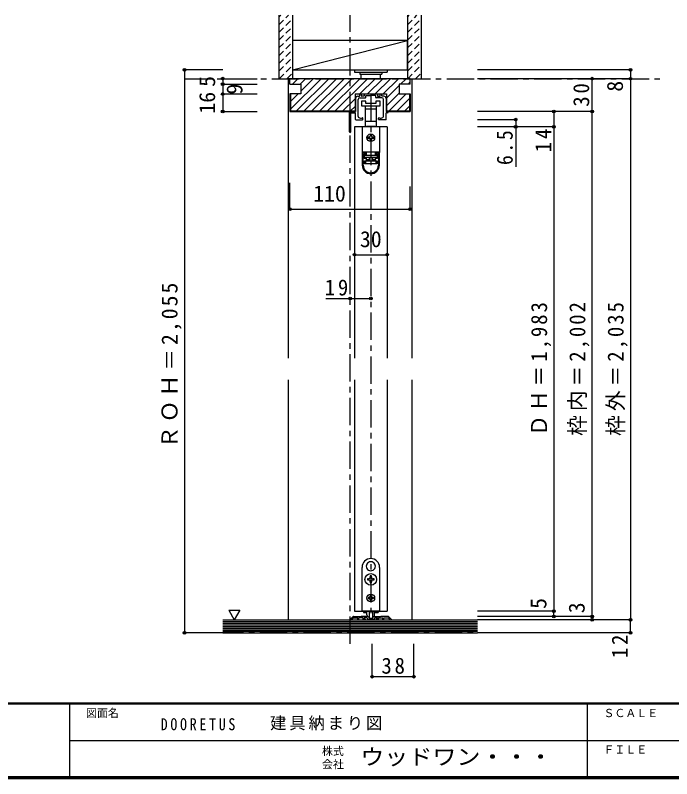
# Model space of a CAD drawing. Units: millimetres, scale not verified. Extents: x -973 to 977, y -718 to 696.
# Drawn here: x -48 to 552, y -701 to -2 of the extents above; entities that cross this region are included whole.
import ezdxf
from ezdxf.enums import TextEntityAlignment as Align

# ---------------------------------------------------------------- set-up
doc = ezdxf.new("R2010")
doc.units = ezdxf.units.MM
doc.header["$LTSCALE"] = 5
doc.header["$PDMODE"] = 32
doc.header["$PDSIZE"] = 2.5
doc.linetypes.add('CHAIN1', pattern=[8, 5, -1, 1, -1])
doc.linetypes.add('DASHED1', pattern=[1.8, 1.2, -0.6])
for name, color, linetype in [('0-1_通り芯', 4, 'CHAIN1'), ('0-2_柱', 7, 'Continuous'), ('0-3_仕上げ', 2, 'Continuous'), ('0-4_枠', 3, 'Continuous'), ('0-6_扉', 6, 'Continuous'), ('0-7_金物', 7, 'Continuous'), ('0-A_文字', 7, 'Continuous'), ('0-B_寸法', 7, 'Continuous'), ('0-C_ハッチ', 4, 'DASHED1'), ('F-0_補助線', 7, 'Continuous'), ('F-1_枠', 6, 'Continuous'), ('F-A_文字', 7, 'Continuous')]:
    doc.layers.add(name, color=color, linetype=linetype)
doc.styles.add('ＭＳ ゴシック', font='')
doc.styles.get('ＭＳ ゴシック').set_extended_font_data('MS Gothic')

# ---------------------------------------------------------------- blocks, each defined once
blk = doc.blocks.new('03')
at = {"layer": '0-B_寸法'}
for p, q in [((-11.079, 7.476), (-9.529, 7.476)), ((-9.229, 7.776), (-9.229, 9.176)), ((-8.029, 9.476), (-8.929, 9.476)), ((-7.729, 7.776), (-7.729, 9.176)), ((-5.529, 7.476), (-7.429, 7.476)), ((-5.229, 9.176), (-5.229, 7.776)), ((-4.929, 9.476), (6.771, 9.476)), ((-3.729, 6.276), (-3.729, 7.676)), ((-3.429, 7.976), (0.621, 7.976)), ((0.921, 8.276), (0.621, 7.976)), ((0.921, 8.276), (1.221, 7.976)), ((5.271, 7.976), (1.221, 7.976)), ((5.571, 6.276), (5.571, 7.676)), ((7.071, 9.176), (7.071, 7.776)), ((7.371, 7.476), (9.271, 7.476)), ((9.571, 7.776), (9.571, 9.176)), ((9.871, 9.476), (10.771, 9.476)), ((11.071, 7.776), (11.071, 9.176)), ((12.921, 7.476), (11.371, 7.476)), ((-13.079, 5.476), (-13.079, -6.524)), ((-10.679, -11.096), (-10.679, 4.476)), ((-9.229, 5.976), (-4.029, 5.976)), ((11.071, 5.976), (5.871, 5.976)), ((12.521, -11.096), (12.521, 4.476)), ((14.921, 5.476), (14.921, -6.524)), ((-18.179, -6.524), (-13.079, -6.524)), ((16.321, -6.524), (14.921, -6.524)), ((-18.679, -25.124), (-18.679, -7.024)), ((-17.479, -25.124), (-17.479, -8.224)), ((-16.979, -7.724), (-13.079, -7.724)), ((-13.079, -13.724), (-13.079, -7.724)), ((-6.229, -13.724), (-6.229, -12.649)), ((8.071, -13.724), (8.071, -12.649)), ((16.321, -7.724), (14.921, -7.724)), ((14.921, -13.724), (14.921, -7.724)), ((-12.779, -14.024), (-6.529, -14.024)), ((14.621, -14.024), (8.371, -14.024))]:
    blk.add_line(p, q, dxfattribs=at)
for centre, radius, start, end in [((-11.079, 5.476), 2, 90, 180), ((-9.529, 7.776), 0.3, 270, 0), ((-8.929, 9.176), 0.3, 90, 180), ((-8.029, 9.176), 0.3, 0, 90), ((-7.429, 7.776), 0.3, 180, 270), ((-5.529, 7.776), 0.3, 270, 0), ((-4.929, 9.176), 0.3, 90, 180), ((-3.429, 7.676), 0.3, 90, 180), ((5.271, 7.676), 0.3, 0, 90), ((6.771, 9.176), 0.3, 0, 90), ((7.371, 7.776), 0.3, 180, 270), ((9.271, 7.776), 0.3, 270, 0), ((9.871, 9.176), 0.3, 90, 180), ((10.771, 9.176), 0.3, 0, 90), ((11.371, 7.776), 0.3, 180, 270), ((12.921, 5.476), 2, 0, 90), ((-9.229, 4.476), 1.5, 90, 180), ((-4.029, 6.276), 0.3, 270, 0), ((5.871, 6.276), 0.3, 180, 270), ((11.071, 4.476), 1.5, 0, 90), ((-18.179, -7.024), 0.5, 90, 180), ((16.321, -7.124), 0.6, 0, 90), ((-16.979, -8.224), 0.5, 90, 180), ((-12.779, -13.724), 0.3, 180, 270), ((-9.679, -11.096), 1, 180, 243.25632), ((-7.879, -7.524), 5, 243.25632, 284.75682), ((-6.529, -12.649), 0.3, 0, 104.75682), ((-6.529, -13.724), 0.3, 270, 0), ((8.371, -12.649), 0.3, 75.24318, 180), ((8.371, -13.724), 0.3, 180, 270), ((9.721, -7.524), 5, 255.24318, 296.74368), ((11.521, -11.096), 1, 296.74368, 0), ((14.621, -13.724), 0.3, 270, 0), ((16.321, -7.124), 0.6, 270, 0), ((-18.079, -25.124), 0.6, 180, 0)]:
    blk.add_arc(centre, radius, start, end, dxfattribs=at)
blk = doc.blocks.new('下荷重(戸車)')
at = {"layer": '0-7_金物'}
for p, q in [((8.5, 37.107), (4.5, 37.107)), ((-5.25, 30.107), (0, 30.107)), ((0, 30.107), (5.25, 30.107)), ((5.25, 30.107), (5.25, 33.107)), ((5.25, 18.507), (5.25, 30.107)), ((0, 18.507), (-5.25, 18.507)), ((-5.25, 18.507), (-5.25, 14.107)), ((-5.25, 14.107), (-4, 14.107)), ((-4, 14.107), (-4, 13.807)), ((4, 14.107), (-4, 14.107)), ((5.25, 18.507), (0, 18.507)), ((4, 14.107), (5.25, 14.107)), ((4, 13.807), (4, 14.107)), ((5.25, 14.107), (5.25, 18.507)), ((7.9, 13.807), (-7.9, 13.807)), ((-7.9, 13.807), (-7.9, -9.493)), ((7.9, 13.807), (7.9, -9.493)), ((-1.5, 4.307), (-2.5, 4.307)), ((-2.5, 3.307), (-1.5, 3.307)), ((-0.5, 6.307), (-0.5, 5.307)), ((-0.5, 2.307), (-0.5, 1.307)), ((0.5, 5.307), (0.5, 6.307)), ((0.5, 1.307), (0.5, 2.307)), ((2.5, 4.307), (1.5, 4.307)), ((1.5, 3.307), (2.5, 3.307)), ((7.9, -9.493), (-7.9, -9.493)), ((-7.9, -9.493), (-7.9, -9.593)), ((-6.9, -9.593), (-7.9, -9.593)), ((-7.9, -9.593), (-7.9, -21.293)), ((-4.2, -9.593), (-6.9, -9.593)), ((-6.9, -21.293), (-6.9, -9.593)), ((-6.1, -10.593), (-6.1, -15.293)), ((-6.1, -10.593), (-4.2, -10.593)), ((-5.9, -11.693), (-5.9, -12.193)), ((-4, -11.693), (-5.9, -11.693)), ((-5.9, -12.193), (5.9, -12.193)), ((-5.9, -14.193), (-5.9, -12.193)), ((-4.9, -9.593), (-4.9, -9.493)), ((-4.2, -9.593), (-4.2, -10.593)), ((-4, -11.693), (-4, -9.493)), ((4, -9.493), (4, -11.693)), ((5.9, -11.693), (4, -11.693)), ((6.9, -9.593), (4.2, -9.593)), ((4.2, -10.593), (4.2, -9.593)), ((4.2, -11.593), (4.2, -10.593)), ((4.2, -10.593), (6.1, -10.593)), ((6.1, -11.593), (4.2, -11.593)), ((4.9, -9.493), (4.9, -9.593)), ((5.9, -12.193), (5.9, -11.693)), ((5.9, -12.193), (5.9, -14.193)), ((6.1, -15.293), (6.1, -10.593)), ((6.9, -9.593), (6.9, -21.293)), ((7.9, -9.593), (6.9, -9.593)), ((7.9, -9.493), (7.9, -9.593)), ((7.9, -21.293), (7.9, -9.593)), ((-6.1, -14.293), (-4.2, -14.293)), ((-4.2, -15.293), (-6.1, -15.293)), ((5.9, -14.193), (-5.9, -14.193)), ((-5.9, -17.193), (-4.9, -17.193)), ((-4.9, -17.193), (4.9, -17.193)), ((-4.9, -17.193), (-4.9, -20.193)), ((4.9, -20.193), (-4.9, -20.193)), ((-4.2, -14.293), (-4.2, -15.293)), ((-4.2, -15.293), (-4.2, -17.193)), ((-4, -16.193), (-4, -14.193)), ((-1.5, -14.193), (-1.5, -17.193)), ((1.5, -14.193), (1.5, -17.193)), ((1.5, -16.193), (4, -16.193)), ((6.1, -15.293), (4.2, -15.293)), ((4.2, -17.193), (4.2, -15.293)), ((4.9, -17.193), (5.9, -17.193)), ((5.9, -17.193), (5.9, -20.193))]:
    blk.add_line(p, q, dxfattribs=at)
for points in [[(-8.5, 33.107), (0, 33.107), (8.5, 33.107), (8.5, 37.107)], [(4.5, 37.107), (4.5, 35.107), (-4.5, 35.107), (-4.5, 37.107), (-8.5, 37.107), (-8.5, 33.107)], [(-5.25, 33.107), (-5.25, 30.107), (-5.25, 18.507)], [(-4.2, -10.593), (-4.2, -11.593), (-6.1, -11.593)], [(-4.9, -20.193), (-5.9, -20.193), (-5.9, -17.193)], [(-4, -17.193), (-4, -16.193), (-1.5, -16.193)], [(4, -14.193), (4, -16.193), (4, -17.193)], [(4.2, -15.293), (4.2, -14.293), (6.1, -14.293)], [(5.9, -20.193), (4.9, -20.193), (4.9, -17.193)]]:
    blk.add_lwpolyline(points, dxfattribs=at)
blk.add_circle((0, 3.807), 3.5, dxfattribs=at)
for centre, radius, start, end in [((-2.5, 3.807), 0.5, 90, 180), ((-2.5, 3.807), 0.5, 180, 270), ((-1.5, 5.307), 1, 270, 0), ((-1.5, 2.307), 1, 0, 90), ((0, 6.307), 0.5, 90, 180), ((0, 1.307), 0.5, 180, 270), ((0, 6.307), 0.5, 0, 90), ((0, 1.307), 0.5, 270, 0), ((1.5, 5.307), 1, 180, 270), ((1.5, 2.307), 1, 90, 180), ((2.5, 3.807), 0.5, 0, 90), ((2.5, 3.807), 0.5, 270, 0), ((0, -21.293), 7.9, 180, 0), ((0, -21.293), 6.9, 180, 0)]:
    blk.add_arc(centre, radius, start, end, dxfattribs=at)

msp = doc.modelspace()

# ---------------------------------------------------------------- linework, layer by layer
at = {"layer": '0-1_通り芯'}
for p, q in [((258.153, -577.5), (258.153, -2.5)), ((106.653, -60.5), (542.153, -60.5)), ((277.153, -74.5), (277.153, -555.5)), ((400.626, -567.5), (106.653, -567.5))]:
    msp.add_line(p, q, dxfattribs=at)
at = {"layer": '0-2_柱'}
for p, q in [((205.653, -25.5), (205.653, -52.5)), ((310.653, -25.5), (205.653, -25.5)), ((205.653, -52.5), (310.653, -25.5)), ((310.653, -52.5), (310.653, -25.5)), ((205.653, -52.5), (310.653, -52.5))]:
    msp.add_line(p, q, dxfattribs=at)
at = {"layer": '0-3_仕上げ'}
for p, q in [((193.153, -2.5), (193.153, -60.5)), ((205.653, -2.5), (205.653, -60.5)), ((310.653, -2.5), (310.653, -60.5)), ((323.153, -2.5), (323.153, -60.5)), ((193.153, -60.5), (205.653, -60.5)), ((310.653, -60.5), (323.153, -60.5)), ((141.653, -555.5), (374.653, -555.5)), ((141.653, -567.5), (374.653, -567.5))]:
    msp.add_line(p, q, dxfattribs=at)
at = {"layer": '0-3_仕上げ', "color": 7}
for p, q in [((141.653, -557), (374.653, -557)), ((141.653, -558.5), (374.653, -558.5)), ((141.653, -560), (374.653, -560)), ((141.653, -561.5), (374.653, -561.5)), ((141.653, -563), (374.653, -563)), ((141.653, -564.5), (374.653, -564.5)), ((141.653, -566), (374.653, -566))]:
    msp.add_line(p, q, dxfattribs=at)
at = {"layer": '0-4_枠', "color": 4}
for p, q in [((203.153, -60.5), (201.653, -60.5)), ((201.653, -60.5), (201.653, -316)), ((313.153, -60.5), (314.653, -60.5)), ((314.653, -60.5), (314.653, -316)), ((201.653, -336), (201.653, -555.5)), ((314.653, -336), (314.653, -555.5))]:
    msp.add_line(p, q, dxfattribs=at)
at = {"layer": '0-4_枠'}
for p, q in [((203.153, -65.5), (203.153, -60.5)), ((313.153, -60.5), (203.153, -60.5)), ((313.153, -65.5), (313.153, -60.5)), ((203.153, -65.5), (213.153, -65.5)), ((213.153, -65.5), (213.153, -74.5)), ((303.153, -65.5), (303.153, -74.5)), ((313.153, -65.5), (303.153, -65.5)), ((203.153, -74.5), (203.153, -90.5)), ((213.153, -74.5), (203.153, -74.5)), ((203.653, -74.5), (203.653, -90)), ((262.753, -74.5), (291.553, -74.5)), ((262.753, -74.5), (262.753, -90.5)), ((291.553, -74.5), (291.553, -90.5)), ((303.153, -74.5), (313.153, -74.5)), ((312.653, -74.5), (312.653, -90)), ((313.153, -74.5), (313.153, -90.5)), ((203.153, -90.5), (262.753, -90.5)), ((203.653, -90), (262.753, -90)), ((291.553, -90), (312.653, -90)), ((291.553, -90.5), (313.153, -90.5)), ((260.577, -552.793), (258.212, -555.159)), ((259.953, -555.5), (258.353, -555.5)), ((260.153, -554.914), (261.367, -553.7)), ((260.153, -555.3), (260.153, -554.914)), ((261.284, -552.5), (267.853, -552.5)), ((261.367, -553.7), (265.153, -553.7)), ((265.153, -555.2), (265.153, -553.7)), ((265.453, -555.5), (265.853, -555.5)), ((266.153, -555.2), (266.153, -553.7)), ((273.924, -552.5), (268.453, -552.5)), ((271.753, -555.5), (270.453, -555.5)), ((273.553, -553.7), (271.153, -553.7)), ((271.153, -553.7), (271.153, -554.7)), ((271.753, -554.7), (271.153, -554.7)), ((274.053, -554.2), (274.053, -555.2)), ((274.078, -552.524), (275.207, -552.888)), ((279.953, -555.5), (274.353, -555.5)), ((275.553, -553.364), (275.553, -554.4)), ((275.853, -554.7), (278.453, -554.7)), ((278.753, -553.364), (278.753, -554.4)), ((280.228, -552.524), (279.1, -552.888)), ((280.253, -554.2), (280.253, -555.2)), ((280.382, -552.5), (285.853, -552.5)), ((280.753, -553.7), (283.153, -553.7)), ((282.553, -554.7), (283.153, -554.7)), ((282.553, -555.5), (283.853, -555.5)), ((283.153, -553.7), (283.153, -554.7)), ((284.153, -555.2), (284.153, -553.7)), ((284.153, -553.7), (288.153, -553.7)), ((293.022, -552.5), (286.453, -552.5)), ((288.153, -555.2), (288.153, -553.7)), ((288.853, -555.5), (288.453, -555.5)), ((289.153, -553.7), (292.939, -553.7)), ((289.153, -555.2), (289.153, -553.7)), ((294.153, -554.914), (292.939, -553.7)), ((293.729, -552.793), (296.094, -555.159)), ((294.153, -555.3), (294.153, -554.914)), ((294.353, -555.5), (295.953, -555.5))]:
    msp.add_line(p, q, dxfattribs=at)
for points in [[(270.153, -555.2), (270.153, -553.7), (266.153, -553.7)], [(267.853, -552.5), (268.153, -552.8), (268.453, -552.5)], [(286.453, -552.5), (286.153, -552.8), (285.853, -552.5)]]:
    msp.add_lwpolyline(points, dxfattribs=at)
for centre, radius, start, end in [((258.353, -555.3), 0.2, 135, 270), ((259.953, -555.3), 0.2, 270, 0), ((261.284, -553.5), 1, 90, 135), ((265.453, -555.2), 0.3, 180, 270), ((265.853, -555.2), 0.3, 270, 0), ((270.453, -555.2), 0.3, 180, 270), ((271.753, -555.1), 0.4, 0, 90), ((271.753, -555.1), 0.4, 270, 0), ((273.553, -554.2), 0.5, 0, 90), ((273.924, -553), 0.5, 72.1213, 90), ((274.353, -555.2), 0.3, 180, 270), ((275.053, -553.364), 0.5, 0, 72.1213), ((275.853, -554.4), 0.3, 180, 270), ((278.453, -554.4), 0.3, 270, 0), ((279.253, -553.364), 0.5, 107.8787, 180), ((279.953, -555.2), 0.3, 270, 0), ((280.382, -553), 0.5, 90, 107.8787), ((280.753, -554.2), 0.5, 90, 180), ((282.553, -555.1), 0.4, 90, 180), ((282.553, -555.1), 0.4, 180, 270), ((283.853, -555.2), 0.3, 270, 0), ((288.453, -555.2), 0.3, 180, 270), ((288.853, -555.2), 0.3, 270, 0), ((293.022, -553.5), 1, 45, 90), ((294.353, -555.3), 0.2, 180, 270), ((295.953, -555.3), 0.2, 270, 45)]:
    msp.add_arc(centre, radius, start, end, dxfattribs=at)
at = {"layer": '0-6_扉'}
for p, q in [((292.153, -104.5), (262.153, -104.5)), ((262.153, -104.5), (262.153, -316)), ((292.153, -104.5), (292.153, -316)), ((262.153, -336), (262.153, -547.5)), ((292.153, -336), (292.153, -547.5)), ((262.153, -547.5), (292.153, -547.5))]:
    msp.add_line(p, q, dxfattribs=at)
at = {"layer": '0-7_金物'}
for p, q in [((262.153, -52.5), (262.153, -54.5)), ((262.153, -52.5), (292.153, -52.5)), ((262.153, -54.5), (292.153, -54.5)), ((267.153, -54.5), (267.153, -56.5)), ((287.153, -54.5), (287.153, -56.5)), ((292.153, -52.5), (292.153, -54.5)), ((267.153, -56.5), (287.153, -56.5)), ((268.153, -56.5), (268.153, -60.5)), ((286.153, -60.5), (286.153, -56.5)), ((277.054, -502.351), (277.153, -502.45)), ((277.252, -502.351), (277.153, -502.45)), ((269.153, -547.5), (269.153, -507.5)), ((273.511, -508.489), (273.646, -508.525)), ((273.609, -508.66), (273.646, -508.525)), ((280.795, -508.489), (280.66, -508.525)), ((280.697, -508.66), (280.66, -508.525)), ((285.153, -507.5), (285.153, -547.5)), ((276.653, -515.35), (276.653, -516.3)), ((277.653, -515.35), (276.653, -515.35)), ((277.653, -516.3), (277.653, -515.35)), ((274.953, -518), (274.003, -518)), ((274.003, -518), (274.003, -519)), ((274.003, -519), (274.953, -519)), ((277.653, -521.65), (277.653, -520.7)), ((280.303, -518), (279.353, -518)), ((279.353, -519), (280.303, -519)), ((280.303, -519), (280.303, -518)), ((275.353, -535), (274.753, -535)), ((274.753, -535), (274.753, -536)), ((274.753, -536), (275.353, -536)), ((276.653, -533.1), (277.653, -533.1)), ((276.653, -533.1), (276.653, -533.7)), ((276.653, -537.3), (276.653, -537.9)), ((277.653, -533.1), (277.653, -533.7)), ((277.653, -537.3), (277.653, -537.9)), ((278.953, -535), (279.553, -535)), ((277.653, -537.9), (276.653, -537.9)), ((285.153, -547.5), (269.153, -547.5)), ((270.553, -547.5), (270.553, -548.7)), ((270.553, -548.7), (273.685, -548.7)), ((273.653, -550.921), (273.653, -547.5)), ((275.653, -547.5), (275.653, -554.121)), ((278.653, -547.5), (278.653, -554.112)), ((280.621, -548.7), (283.753, -548.7)), ((280.653, -550.921), (280.653, -547.5)), ((283.753, -547.5), (283.753, -548.7)), ((278.353, -554.421), (275.953, -554.421))]:
    msp.add_line(p, q, dxfattribs=at)
for points in [[(276.653, -520.7), (276.653, -521.65), (277.653, -521.65)], [(279.553, -535), (279.553, -536), (278.953, -536)]]:
    msp.add_lwpolyline(points, dxfattribs=at)
for centre, radius in [((277.153, -518.5), 5.35), ((277.153, -535.5), 3.5)]:
    msp.add_circle(centre, radius, dxfattribs=at)
for centre, radius, start, end in [((277.153, -507.5), 8, 0, 180), ((277.153, -506.5), 4.15, 91.3645, 208.6355), ((277.153, -506.5), 4.15, 331.3645, 88.6355), ((277.153, -506.5), 4.15, 211.3645, 328.6355), ((274.953, -516.3), 1.7, 270, 0), ((279.353, -516.3), 1.7, 180, 270), ((274.953, -520.7), 1.7, 0, 90), ((279.353, -520.7), 1.7, 90, 180), ((275.353, -533.7), 1.3, 270, 0), ((275.353, -537.3), 1.3, 0, 90), ((278.953, -533.7), 1.3, 180, 270), ((278.953, -537.3), 1.3, 90, 180), ((275.653, -550.921), 2, 180, 264.78409), ((278.653, -550.921), 2, 275.21591, 0), ((275.453, -553.112), 0.2, 0, 84.78409), ((275.953, -554.121), 0.3, 180, 270), ((278.353, -554.121), 0.3, 270, 0), ((278.853, -553.112), 0.2, 95.21591, 180)]:
    msp.add_arc(centre, radius, start, end, dxfattribs=at)
at = {"layer": '0-A_文字'}
msp.add_line((147.218, -546.686), (152.218, -555.347), dxfattribs=at)
msp.add_lwpolyline([(147.218, -546.686), (157.218, -546.686), (152.218, -555.347)], dxfattribs=at)
at = {"layer": '0-B_寸法', "color": 4}
for p, q in [((106.653, -52.5), (106.653, -567.5)), ((141.653, -52.5), (106.653, -52.5)), ((514.653, -52.5), (374.653, -52.5)), ((514.653, -52.5), (514.653, -60.5)), ((141.653, -60.5), (173.153, -60.5)), ((141.653, -60.5), (141.653, -65.5)), ((514.653, -60.5), (374.653, -60.5)), ((479.653, -552.5), (479.653, -60.5)), ((514.653, -60.5), (514.653, -555.5)), ((141.653, -65.5), (173.153, -65.5)), ((141.653, -65.5), (141.653, -74.5)), ((141.653, -74.5), (173.153, -74.5)), ((141.653, -74.5), (141.653, -90.5)), ((141.653, -90.5), (173.153, -90.5)), ((479.653, -90.5), (374.653, -90.5)), ((444.653, -90.5), (444.653, -547.5)), ((409.653, -98), (374.653, -98)), ((444.653, -104.5), (374.653, -104.5)), ((409.653, -98), (409.653, -141.233)), ((203.153, -179.804), (203.153, -155.746)), ((313.153, -179.804), (313.153, -159.246)), ((203.153, -179.804), (313.153, -179.804)), ((262.153, -221.5), (292.153, -221.5)), ((236.153, -261.5), (277.153, -261.5)), ((444.653, -547.5), (374.653, -547.5)), ((444.653, -552.5), (444.653, -547.5)), ((479.653, -552.5), (374.653, -552.5)), ((444.653, -552.5), (374.653, -552.5)), ((514.653, -555.5), (374.653, -555.5)), ((479.653, -555.5), (479.653, -552.5)), ((514.653, -567.5), (514.653, -555.5)), ((141.653, -567.5), (106.653, -567.5)), ((514.653, -567.5), (374.653, -567.5)), ((278.486, -607.5), (278.486, -577.5)), ((316.486, -607.5), (316.486, -577.5)), ((316.486, -607.5), (278.486, -607.5))]:
    msp.add_line(p, q, dxfattribs=at)
at = {"layer": '0-B_寸法'}
for p in [(106.653, -52.5), (514.653, -52.5), (141.653, -60.5), (479.653, -60.5), (514.653, -60.5), (141.653, -65.5), (141.653, -74.5), (141.653, -90.5), (444.653, -90.5), (479.653, -90.5), (409.653, -98), (409.653, -104.5), (444.653, -104.5), (203.153, -179.804), (313.153, -179.804), (262.153, -221.5), (292.153, -221.5), (258.153, -261.5), (277.153, -261.5), (444.653, -547.5), (444.653, -552.5), (479.653, -552.5), (479.653, -555.5), (514.653, -555.5), (106.653, -567.5), (514.653, -567.5), (278.486, -607.5), (316.486, -607.5)]:
    msp.add_point(p, dxfattribs=at)
at = {"layer": '0-C_ハッチ'}
for p, q in [((193.153, -4.149), (194.802, -2.5)), ((193.153, -11.22), (201.873, -2.5)), ((193.153, -18.292), (205.653, -5.792)), ((310.653, -4.149), (312.302, -2.5)), ((310.653, -11.22), (319.373, -2.5)), ((310.653, -18.292), (323.153, -5.792)), ((193.153, -25.363), (205.653, -12.863)), ((310.653, -25.363), (323.153, -12.863)), ((193.153, -32.434), (205.653, -19.934)), ((310.653, -32.434), (323.153, -19.934)), ((193.153, -39.505), (205.653, -27.005)), ((310.653, -39.505), (323.153, -27.005)), ((193.153, -46.576), (205.653, -34.076)), ((310.653, -46.576), (323.153, -34.076)), ((193.153, -53.647), (205.653, -41.147)), ((310.653, -53.647), (323.153, -41.147)), ((193.371, -60.5), (205.653, -48.218)), ((310.871, -60.5), (323.153, -48.218)), ((200.442, -60.5), (205.653, -55.289)), ((317.942, -60.5), (323.153, -55.289))]:
    msp.add_line(p, q, dxfattribs=at)
at = {"layer": '0-C_ハッチ', "linetype": 'Continuous'}
for p, q in [((203.356, -60.5), (203.153, -60.703)), ((203.653, -88.487), (231.64, -60.5)), ((205.427, -65.5), (210.427, -60.5)), ((209.211, -90), (238.711, -60.5)), ((212.498, -65.5), (217.498, -60.5)), ((213.153, -71.916), (224.569, -60.5)), ((216.282, -90), (245.782, -60.5)), ((223.353, -90), (252.853, -60.5)), ((230.424, -90), (259.924, -60.5)), ((237.495, -90), (266.995, -60.5)), ((244.566, -90), (274.066, -60.5)), ((267.137, -74.5), (281.137, -60.5)), ((274.208, -74.5), (288.208, -60.5)), ((281.279, -74.5), (295.279, -60.5)), ((288.35, -74.5), (302.35, -60.5)), ((304.422, -65.5), (309.422, -60.5)), ((291.553, -78.369), (303.153, -66.769)), ((311.493, -65.5), (313.153, -63.84)), ((203.653, -81.416), (210.569, -74.5)), ((291.553, -85.44), (303.153, -73.84)), ((294.064, -90), (309.564, -74.5)), ((262.753, -78.884), (251.637, -90)), ((301.135, -90), (312.653, -78.482)), ((258.708, -90), (262.753, -85.955)), ((308.206, -90), (312.653, -85.553))]:
    msp.add_line(p, q, dxfattribs=at)
at = {"layer": 'F-1_枠'}
for p, q in [((976.653, -631.667), (-973.347, -631.667)), ((976.653, -632.5), (-973.347, -632.5)), ((1.653, -632.5), (1.653, -699.167)), ((474.986, -632.5), (474.986, -699.167)), ((1.653, -665.833), (974.986, -665.834)), ((976.653, -699.167), (-973.347, -699.167)), ((976.653, -700), (-973.347, -700)), ((976.653, -700.833), (-973.347, -700.833))]:
    msp.add_line(p, q, dxfattribs=at)

# ---------------------------------------------------------------- block references
at = {"layer": '0-7_金物'}
for name, p in [('03', (276.232, -83.976)), ('下荷重(戸車)', (277.153, -118.307))]:
    msp.add_blockref(name, p, dxfattribs=at)

# ---------------------------------------------------------------- texts
at = {"layer": '0-B_寸法', "style": 'ＭＳ ゴシック'}
for s, p in [('5', (139.153, -68)), ('9', (164.153, -75)), ('8', (512.153, -72.404)), ('16', (139.153, -92.5)), ('5', (442.153, -545.5)), ('3', (477.153, -549.5))]:
    msp.add_text(s, height=14.66, rotation=90, dxfattribs=at).set_placement(p, align=Align.BOTTOM_LEFT)
for s, p in [('110', (224.388, -177.304)), ('30', (267.153, -219))]:
    msp.add_text(s, height=14.66, dxfattribs=at).set_placement(p, align=Align.BOTTOM_LEFT)
at = {"layer": '0-B_寸法', "char_height": 14.66, "attachment_point": 7, "rotation": 90, "style": 'ＭＳ ゴシック'}
for s, insert in [('\\T1.27;\\W0.95;30', (477.153, -86.125)), ('\\T1.27;\\W0.9;6.5', (407.153, -139.502)), ('\\T1.27;\\W0.95;14', (442.153, -127.75)), ('\\T1.18;ＲＯＨ＝2,055', (104.153, -398.5)), ('\\T1.19;\\W0.95;ＤＨ＝1,983', (442.153, -387.25)), ('\\T1.19;\\W0.95;枠内＝2,002', (477.153, -387.25)), ('\\T1.19;\\W0.95;枠外＝2,035', (512.153, -387.25)), ('\\T1.27;\\W0.95;12', (512.153, -590.544))]:
    msp.add_mtext(s, dxfattribs=dict(at, insert=insert))
at = {"layer": '0-B_寸法', "char_height": 14.66, "attachment_point": 7, "style": 'ＭＳ ゴシック'}
for s, insert in [('\\T1.27;\\W0.95;19', (235.028, -259)), ('\\T1.27;\\W0.95;38', (286.861, -605))]:
    msp.add_mtext(s, dxfattribs=dict(at, insert=insert))
at = {"layer": 'F-0_補助線', "char_height": 11, "attachment_point": 7, "style": 'ＭＳ ゴシック'}
for s, insert in [('\\T1.39;\\W0.85;DOORETUS', (84.986, -656.667)), ('\\T1.17;建具納まり図', (184.986, -656.667))]:
    msp.add_mtext(s, dxfattribs=dict(at, insert=insert))
at = {"layer": 'F-A_文字', "style": 'ＭＳ ゴシック'}
for s, p in [('図面名', (16.653, -646.667)), ('ＳＣＡＬＥ', (489.986, -646.667)), ('株式', (232.486, -681.5)), ('ＦＩＬＥ', (489.986, -680)), ('会社', (232.486, -693.5))]:
    msp.add_text(s, height=7.331, dxfattribs=at).set_placement(p, align=Align.BOTTOM_LEFT)
at = {"layer": 'F-A_文字', "style": 'ＭＳ ゴシック', "width": 1.1}
msp.add_text('ウッドワン・・・', height=14.66, dxfattribs=at).set_placement((267.486, -692.5), align=Align.BOTTOM_LEFT)

doc.saveas('drawing.dxf')
